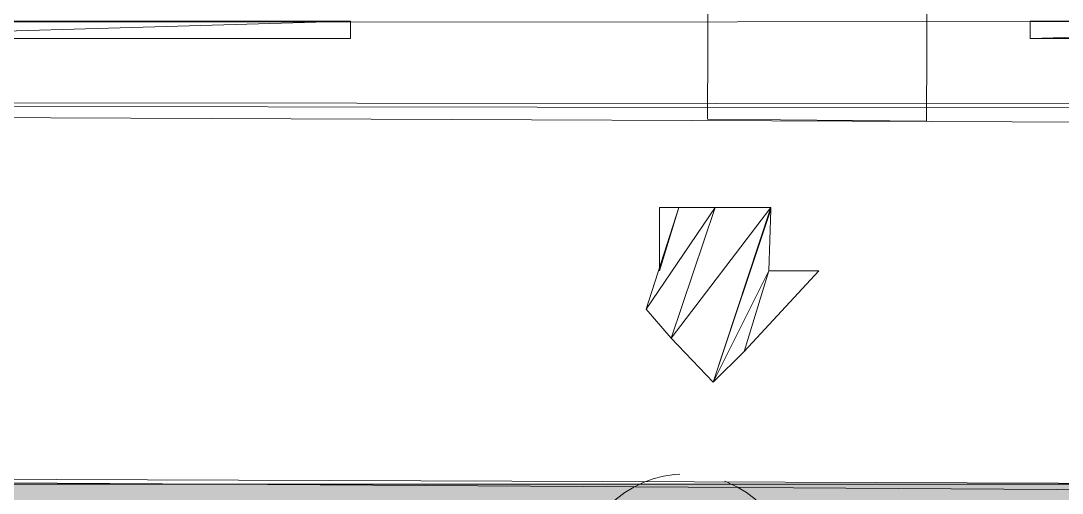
# Model space of a CAD drawing. Header units: metres. Extents: x 1 to 213, y 1 to 147.
# Drawn here: x 117.39 to 123.13, y 39.86 to 42.46 of the extents above; entities that cross this region are included whole.
import ezdxf

# ---------------------------------------------------------------- set-up
doc = ezdxf.new("R2010")
doc.units = ezdxf.units.M
doc.linetypes.add('DASHED', pattern=[1.524, 1.27, -0.254])
for name, color, linetype, lineweight, plot in [('00-BASE-ARQUITECTURA', 8, 'Continuous', 0, False), ('PJ-COPA-ADULTA', 8, 'DASHED', 0, False), ('PJ-GRAVILLA', 42, 'Continuous', 0, False), ('PJ-LIMITE-JARDIN', 7, 'Continuous', 0, False), ('PJ-RIEGO-SECTORES', 5, 'Continuous', 0, False)]:
    doc.layers.add(name, color=color, linetype=linetype, lineweight=lineweight, plot=plot)

msp = doc.modelspace()

# ---------------------------------------------------------------- hatches: boundary and pattern name
at = {"layer": 'PJ-GRAVILLA'}
h = msp.add_hatch(dxfattribs=at)
h.set_pattern_fill('GRAVEL', scale=0.03)
h.paths.add_polyline_path([(110.243, 40.0403), (114.2999, 39.9962), (114.5204, 39.908), (129.9104, 39.908), (129.9544, 39.8198), (129.6458, 39.467), (129.6458, 39.2465), (129.9544, 38.4969), (140.1409, 15.9632), (139.7881, 15.9191), (134.5406, 16.6687), (130.7482, 16.8892), (127.7055, 17.5507), (127.4409, 17.7271), (125.9857, 18.1239), (123.7367, 19.1382), (121.9729, 20.1524), (120.0767, 21.5194), (118.4451, 22.9746), (116.8135, 24.7826), (114.9614, 27.3844), (114.344, 28.5309), (113.3739, 30.6917), (110.9045, 37.4385), (111.1249, 37.7472), (111.5218, 37.9677), (111.5218, 38.4087), (111.3454, 38.6291), (111.169, 38.6732), (110.7722, 38.4969), (110.5076, 38.6732), (110.0225, 39.8639), (110.243, 40.0403)])

# ---------------------------------------------------------------- linework, layer by layer
at = {"layer": '00-BASE-ARQUITECTURA'}
for points in [[(122.3927, 44.2912), (122.3927, 44.2912), (122.3821, 41.91), (121.1756, 41.9206), (121.1862, 44.2912), (122.3927, 44.2912)], [(130.2455, 39.7721), (130.7112, 40.0896), (131.0287, 40.3436), (131.6319, 40.9257), (132.1717, 41.6454), (132.4151, 42.0581), (132.6056, 42.4603), (98.813, 42.4497)], [(115.9051, 42.4603), (115.9051, 42.3651), (119.2071, 42.4603), (115.9051, 42.4603)], [(115.9051, 42.3651), (119.2071, 42.4603), (119.2071, 42.3651), (115.9051, 42.3651)], [(122.9536, 42.4603), (122.9536, 42.3651), (126.2556, 42.4603), (122.9536, 42.4603)], [(122.9536, 42.3651), (126.2556, 42.4603), (126.2556, 42.3651), (122.9536, 42.3651)], [(52.1935, 42.0793), (123.197, 42.0052)], [(52.204, 42.0581), (123.2076, 41.9841)], [(132.1293, 41.8676), (109.1635, 41.9629)], [(120.9745, 40.7141), (121.2179, 41.4337), (120.8369, 40.8728), (120.9745, 40.7141)], [(121.2179, 41.4337), (120.8369, 40.8728), (121.0168, 41.4337), (121.2179, 41.4337)], [(121.0168, 41.4337), (120.911, 41.0845), (120.911, 41.4337), (121.0168, 41.4337)], [(121.2073, 40.4706), (121.5248, 41.4337), (120.9745, 40.7141), (121.2073, 40.4706)], [(121.5248, 41.4337), (120.9745, 40.7141), (121.2179, 41.4337), (121.5248, 41.4337)], [(121.2073, 40.4706), (121.5248, 41.4231), (121.5248, 41.4337), (121.2073, 40.4706)], [(121.5142, 41.0845), (121.2073, 40.4706), (121.5248, 41.4231), (121.5142, 41.0845)], [(121.5248, 41.4231), (121.2073, 40.4706), (121.5248, 41.4231)], [(121.3767, 40.64), (121.5142, 41.0845), (121.2073, 40.4706), (121.3767, 40.64)], [(121.7894, 41.0845), (121.3767, 40.64), (121.5142, 41.0845), (121.7894, 41.0845)], [(110.7827, 37.9836), (110.0525, 39.9626), (130.055, 39.8356)], [(110.0525, 39.9626), (130.1397, 39.8886)]]:
    msp.add_lwpolyline(points, dxfattribs=at)
at = {"layer": 'PJ-COPA-ADULTA'}
msp.add_circle((121.0547, 39.3651), 0.6, dxfattribs=at)
at = {"layer": 'PJ-LIMITE-JARDIN'}
msp.add_lwpolyline([(110.5076, 38.6732), (110.0225, 39.8639), (110.243, 40.0403), (110.243, 40.0403), (114.2999, 39.9962), (114.5204, 39.908), (129.9104, 39.908), (129.9544, 39.8198)], dxfattribs=at)
at = {"layer": 'PJ-RIEGO-SECTORES'}
msp.add_lwpolyline([(110.5076, 38.6732), (110.0225, 39.8639), (110.243, 40.0403), (114.2999, 39.9962), (114.2999, 39.9962), (114.5204, 39.908), (129.9104, 39.908), (129.9544, 39.8198)], dxfattribs=at)

doc.saveas('drawing.dxf')
